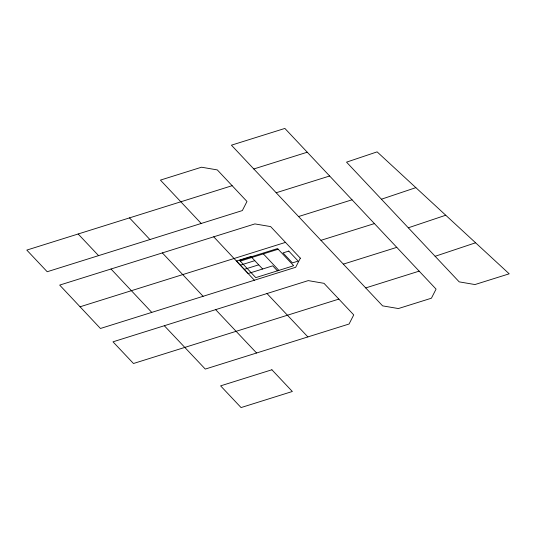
<?xml version="1.0" encoding="UTF-8"?>
<svg xmlns="http://www.w3.org/2000/svg" width="536" height="536" viewBox="0 0 536 536"><rect width="100%" height="100%" fill="white"/><g stroke="black" fill="none" stroke-linecap="round" stroke-linejoin="round"><path stroke-width="0.8" d="M381.411 199.218L415.856 187.647L509.2 273.816L474.95 284.556L459.198 281.869L346.531 162.147L377.116 151.869L415.856 187.647M408.311 227.8L445.738 215.231M435.125 256.295L475.579 242.788M253.803 168.967L307.262 152.217L436.07 289.105L431.42 298.204L398.382 308.555L382.603 305.862L231.418 145.182L284.877 128.432L307.262 152.217M78.156 233.991L232.135 185.69L246.982 201.482L242.332 210.574L47.202 271.739L26.8 250.091L78.156 233.991L98.577 255.632M276.181 192.752L329.64 176.002M298.572 216.537L352.038 199.801M80.058 306.786L285.487 242.386M240.255 261.119L278.184 249.24M240.342 265.186L254.788 260.663M320.943 240.322L374.423 223.592M244.262 269.353L258.707 264.831M343.321 264.134L396.801 247.351M365.72 287.919L419.165 271.142M338.866 299.101L133.484 363.502L112.996 341.821L308.24 280.609L323.992 283.323L353.74 314.9L349.07 324.012L205.281 369.076L164.324 325.734M215.646 309.641L256.577 352.996M307.885 336.916L267.002 293.54M129.484 217.877L149.919 239.545M232.135 185.69L217.308 169.912L201.529 167.212L160.425 180.109L201.221 223.465M263.364 253.883L278.874 270.385M277.434 270.834L272.73 265.836L248.181 273.528L236.43 261.019L250.868 256.489L262.627 268.998M162.368 252.905L203.104 296.301M111.012 269.005L151.768 312.394M213.73 236.811L254.392 280.221M293.279 265.293L292.924 265.983L255.773 277.621L239.619 260.442L277.548 248.557L293.279 265.293M300.341 258.178L295.691 267.276L100.44 328.481L59.684 285.092L254.881 223.914L270.64 226.594L300.341 258.178M288.783 251.089L283.008 252.898L292.415 262.908L298.19 261.099L288.783 251.089M271.893 369.78L220.604 385.86L241.059 407.568L292.348 391.488L271.893 369.78"/></g></svg>
